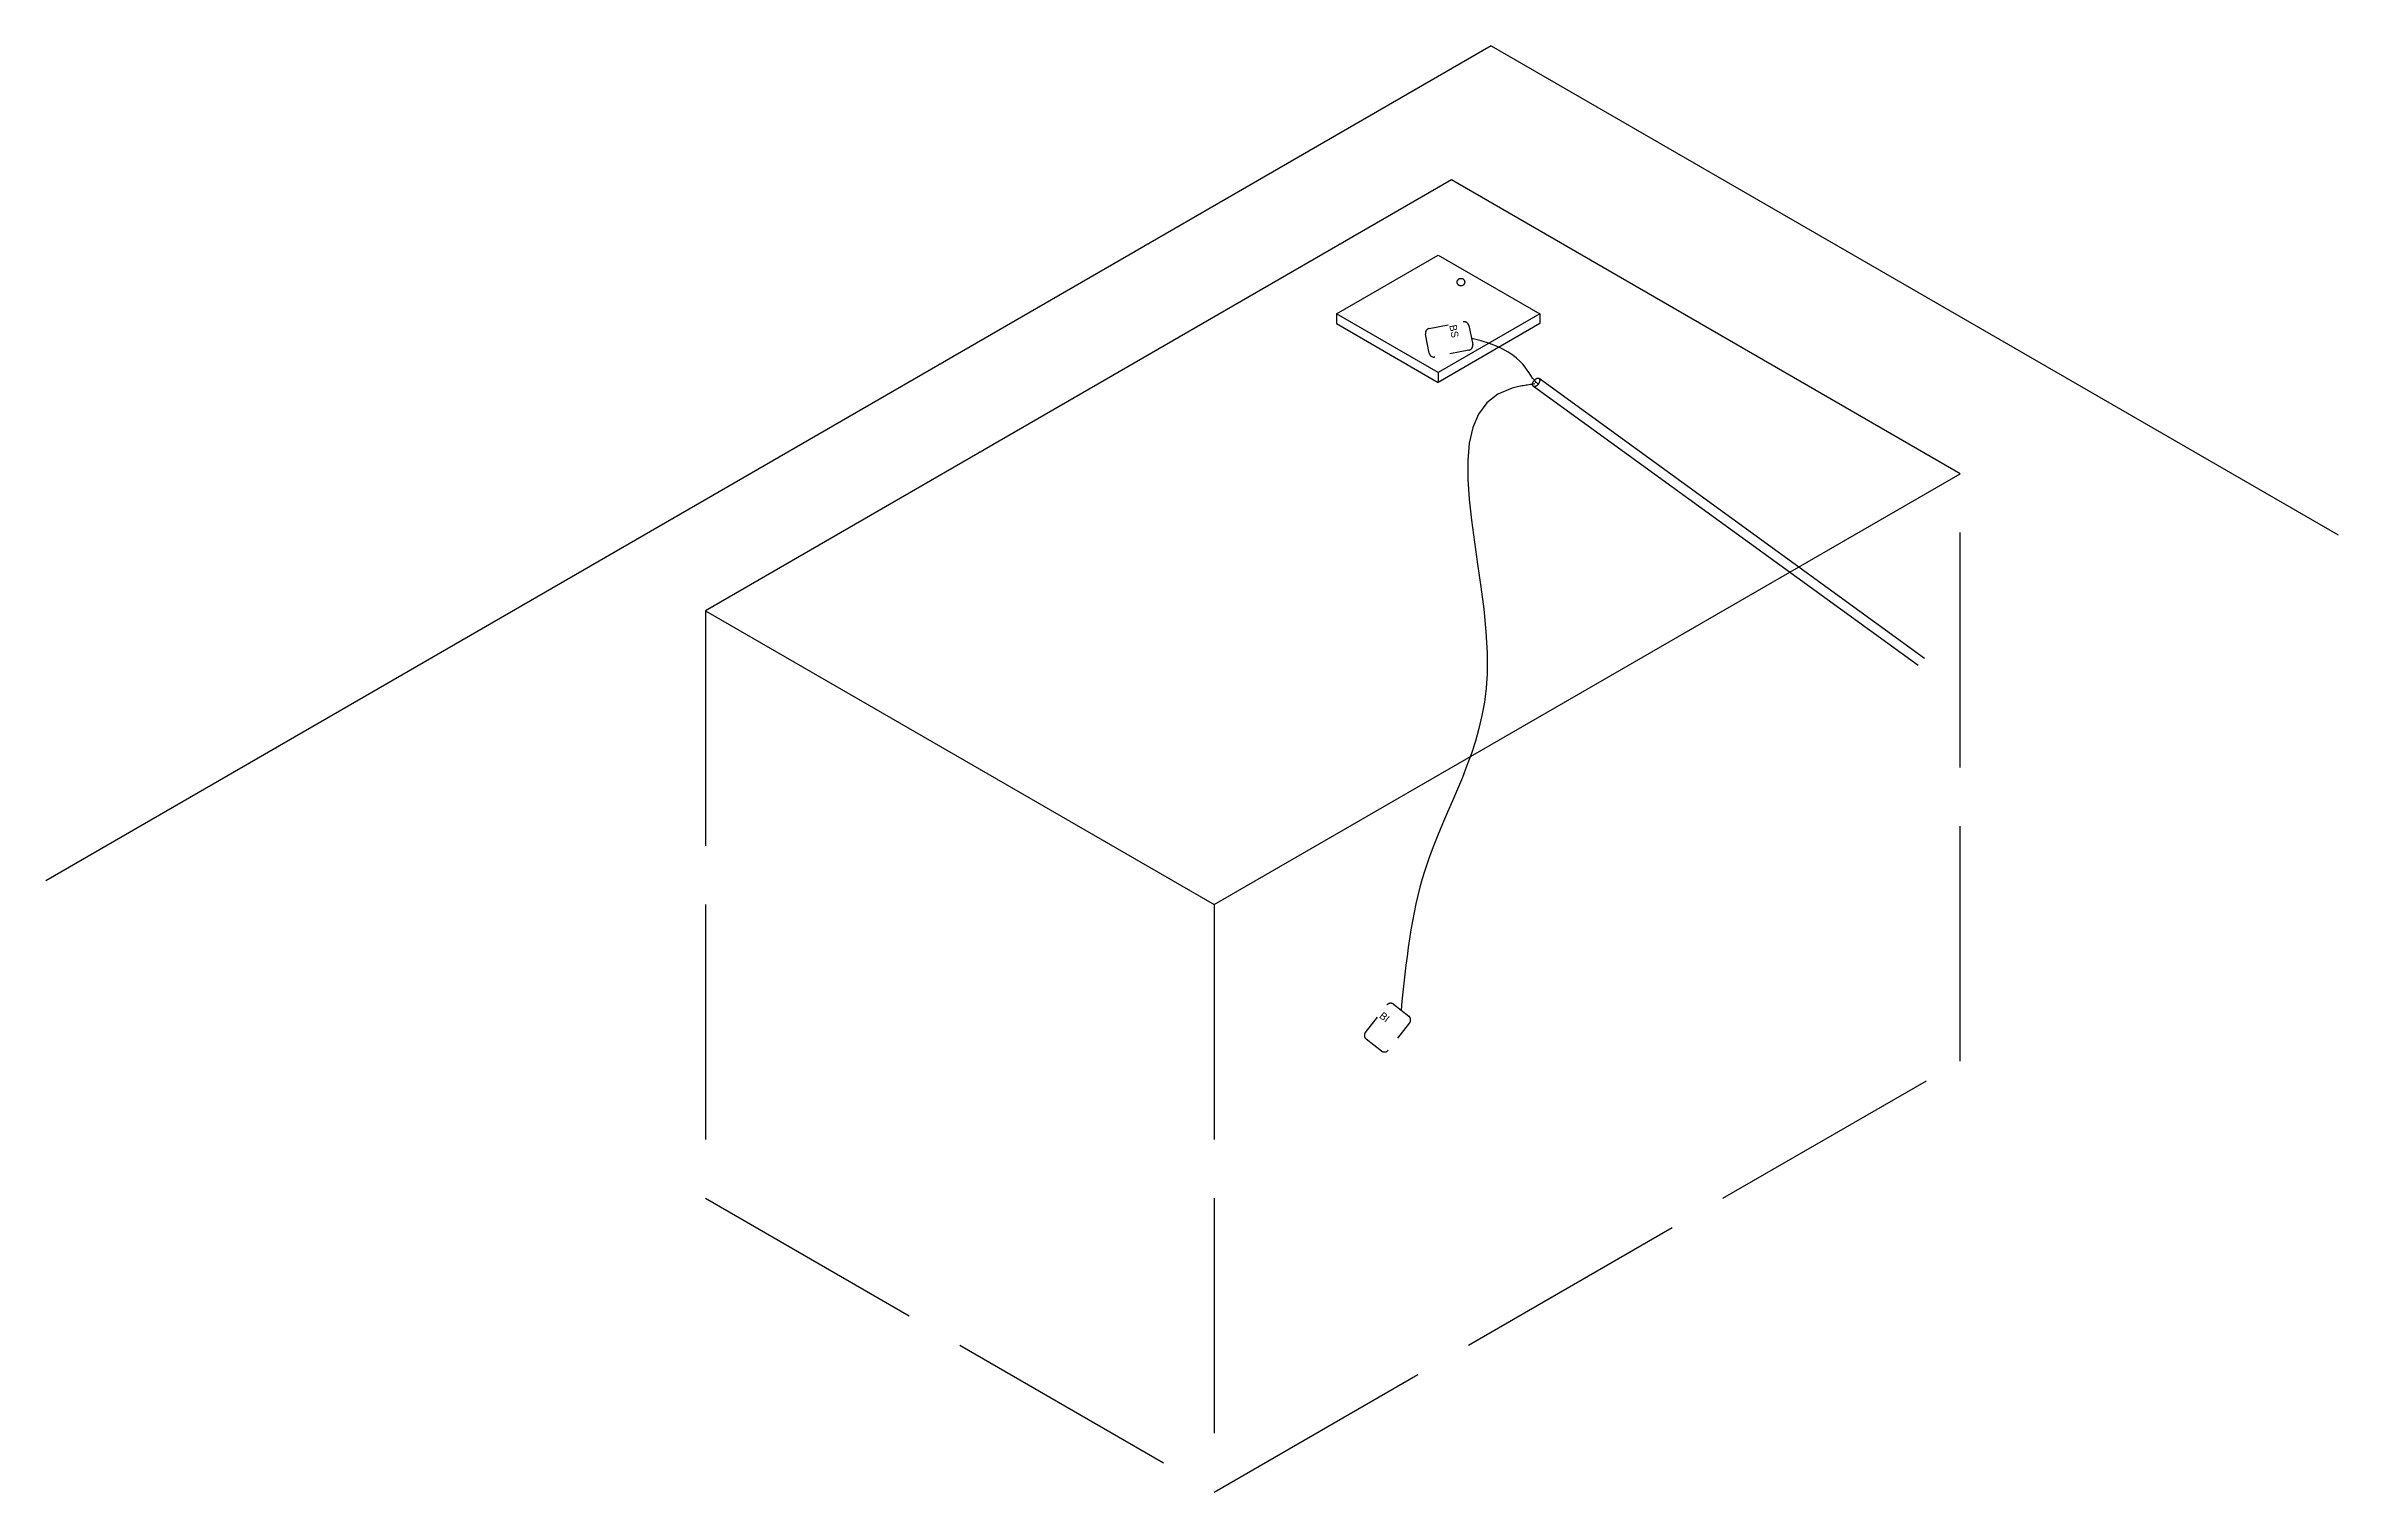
# Model space of a CAD drawing. Header units: metres. Extents: x 9.3 to 21, y 239.4 to 246.8.
import ezdxf

# ---------------------------------------------------------------- set-up
doc = ezdxf.new("R2010")
doc.units = ezdxf.units.M
doc.linetypes.add('ACAD_ISO02W100', pattern=[15, 12, -3])
doc.linetypes.add('JIS_02_0.7', pattern=[1.35, 0.75, -0.6])

msp = doc.modelspace()

# ---------------------------------------------------------------- linework, layer by layer
at = {"linetype": 'ACAD_ISO02W100'}
for p, q in [((16.681, 246.759), (9.299, 242.496)), ((16.681, 246.759), (21.006, 244.263)), ((15.89, 245.391), (16.41, 245.691)), ((16.41, 245.691), (16.929, 245.391)), ((16.41, 245.091), (15.89, 245.391)), ((15.89, 245.391), (15.89, 245.341)), ((16.929, 245.391), (16.41, 245.091)), ((16.929, 245.391), (16.929, 245.341)), ((15.89, 245.341), (16.41, 245.041)), ((16.929, 245.341), (16.41, 245.041)), ((16.41, 245.091), (16.41, 245.041))]:
    msp.add_line(p, q, dxfattribs=at)
at = {"ltscale": 0.1}
for p, q in [((16.478, 246.075), (12.668, 243.875)), ((19.076, 244.575), (16.478, 246.075)), ((15.266, 242.375), (19.076, 244.575)), ((12.668, 243.875), (15.266, 242.375))]:
    msp.add_line(p, q, dxfattribs=at)
for p, q in [((18.894, 243.632), (16.925, 245.061)), ((16.896, 245.021), (18.861, 243.598))]:
    msp.add_line(p, q)
at = {"linetype": 'ACAD_ISO02W100', "ltscale": 0.1}
for p, q in [((19.076, 241.575), (19.076, 244.575)), ((12.668, 243.875), (12.668, 240.875)), ((15.266, 242.375), (15.266, 239.375)), ((15.266, 239.375), (19.076, 241.575)), ((12.668, 240.875), (15.266, 239.375))]:
    msp.add_line(p, q, dxfattribs=at)
at = {"linetype": 'JIS_02_0.7', "ltscale": 0.05}
for points in [[(16.538, 245.35, -0.414214), (16.566, 245.332), (16.586, 245.234, -0.414214), (16.567, 245.206), (16.392, 245.171, -0.414214), (16.364, 245.19), (16.345, 245.288, -0.414214), (16.363, 245.316)], [(16.148, 241.862, -0.414214), (16.181, 241.866), (16.26, 241.805, -0.414214), (16.264, 241.771), (16.154, 241.631, -0.414214), (16.121, 241.627), (16.042, 241.688, -0.414214), (16.038, 241.722)]]:
    msp.add_lwpolyline(points, format="xyb", close=True, dxfattribs=at)
at = {"linetype": 'ACAD_ISO02W100'}
msp.add_circle((16.526, 245.553), 0.0194, dxfattribs=at)
at = {"linetype": 'JIS_02_0.7'}
msp.add_ellipse((16.91, 245.041), major_axis=(0.0143, 0.0199), ratio=0.57735, dxfattribs=at)
msp.add_open_spline([(16.921, 245.032), (16.918, 245.035), (16.856, 245.086), (16.853, 245.203), (16.582, 245.265)], degree=3, knots=[0.0144622, 0.0144622, 0.0144622, 0.0144622, 0.0216661, 0.135708, 0.135708, 0.135708, 0.135708])
at = {"linetype": 'ACAD_ISO02W100'}
msp.add_spline([(16.904, 245.033), (16.788, 245.012), (16.66, 243.553), (16.341, 242.549), (16.22, 241.836)], degree=3, dxfattribs=at)

# ---------------------------------------------------------------- texts
at = {"char_height": 0.0372, "attachment_point": 1}
for s, insert, rotation in [(' BS', (16.5, 245.352), 281.268), (' BI', (16.118, 241.838), 322.0084)]:
    msp.add_mtext_dynamic_manual_height_columns(s, width=0.18167, gutter_width=0.25, heights=[0], dxfattribs=dict(at, insert=insert, rotation=rotation))

doc.saveas('drawing.dxf')
